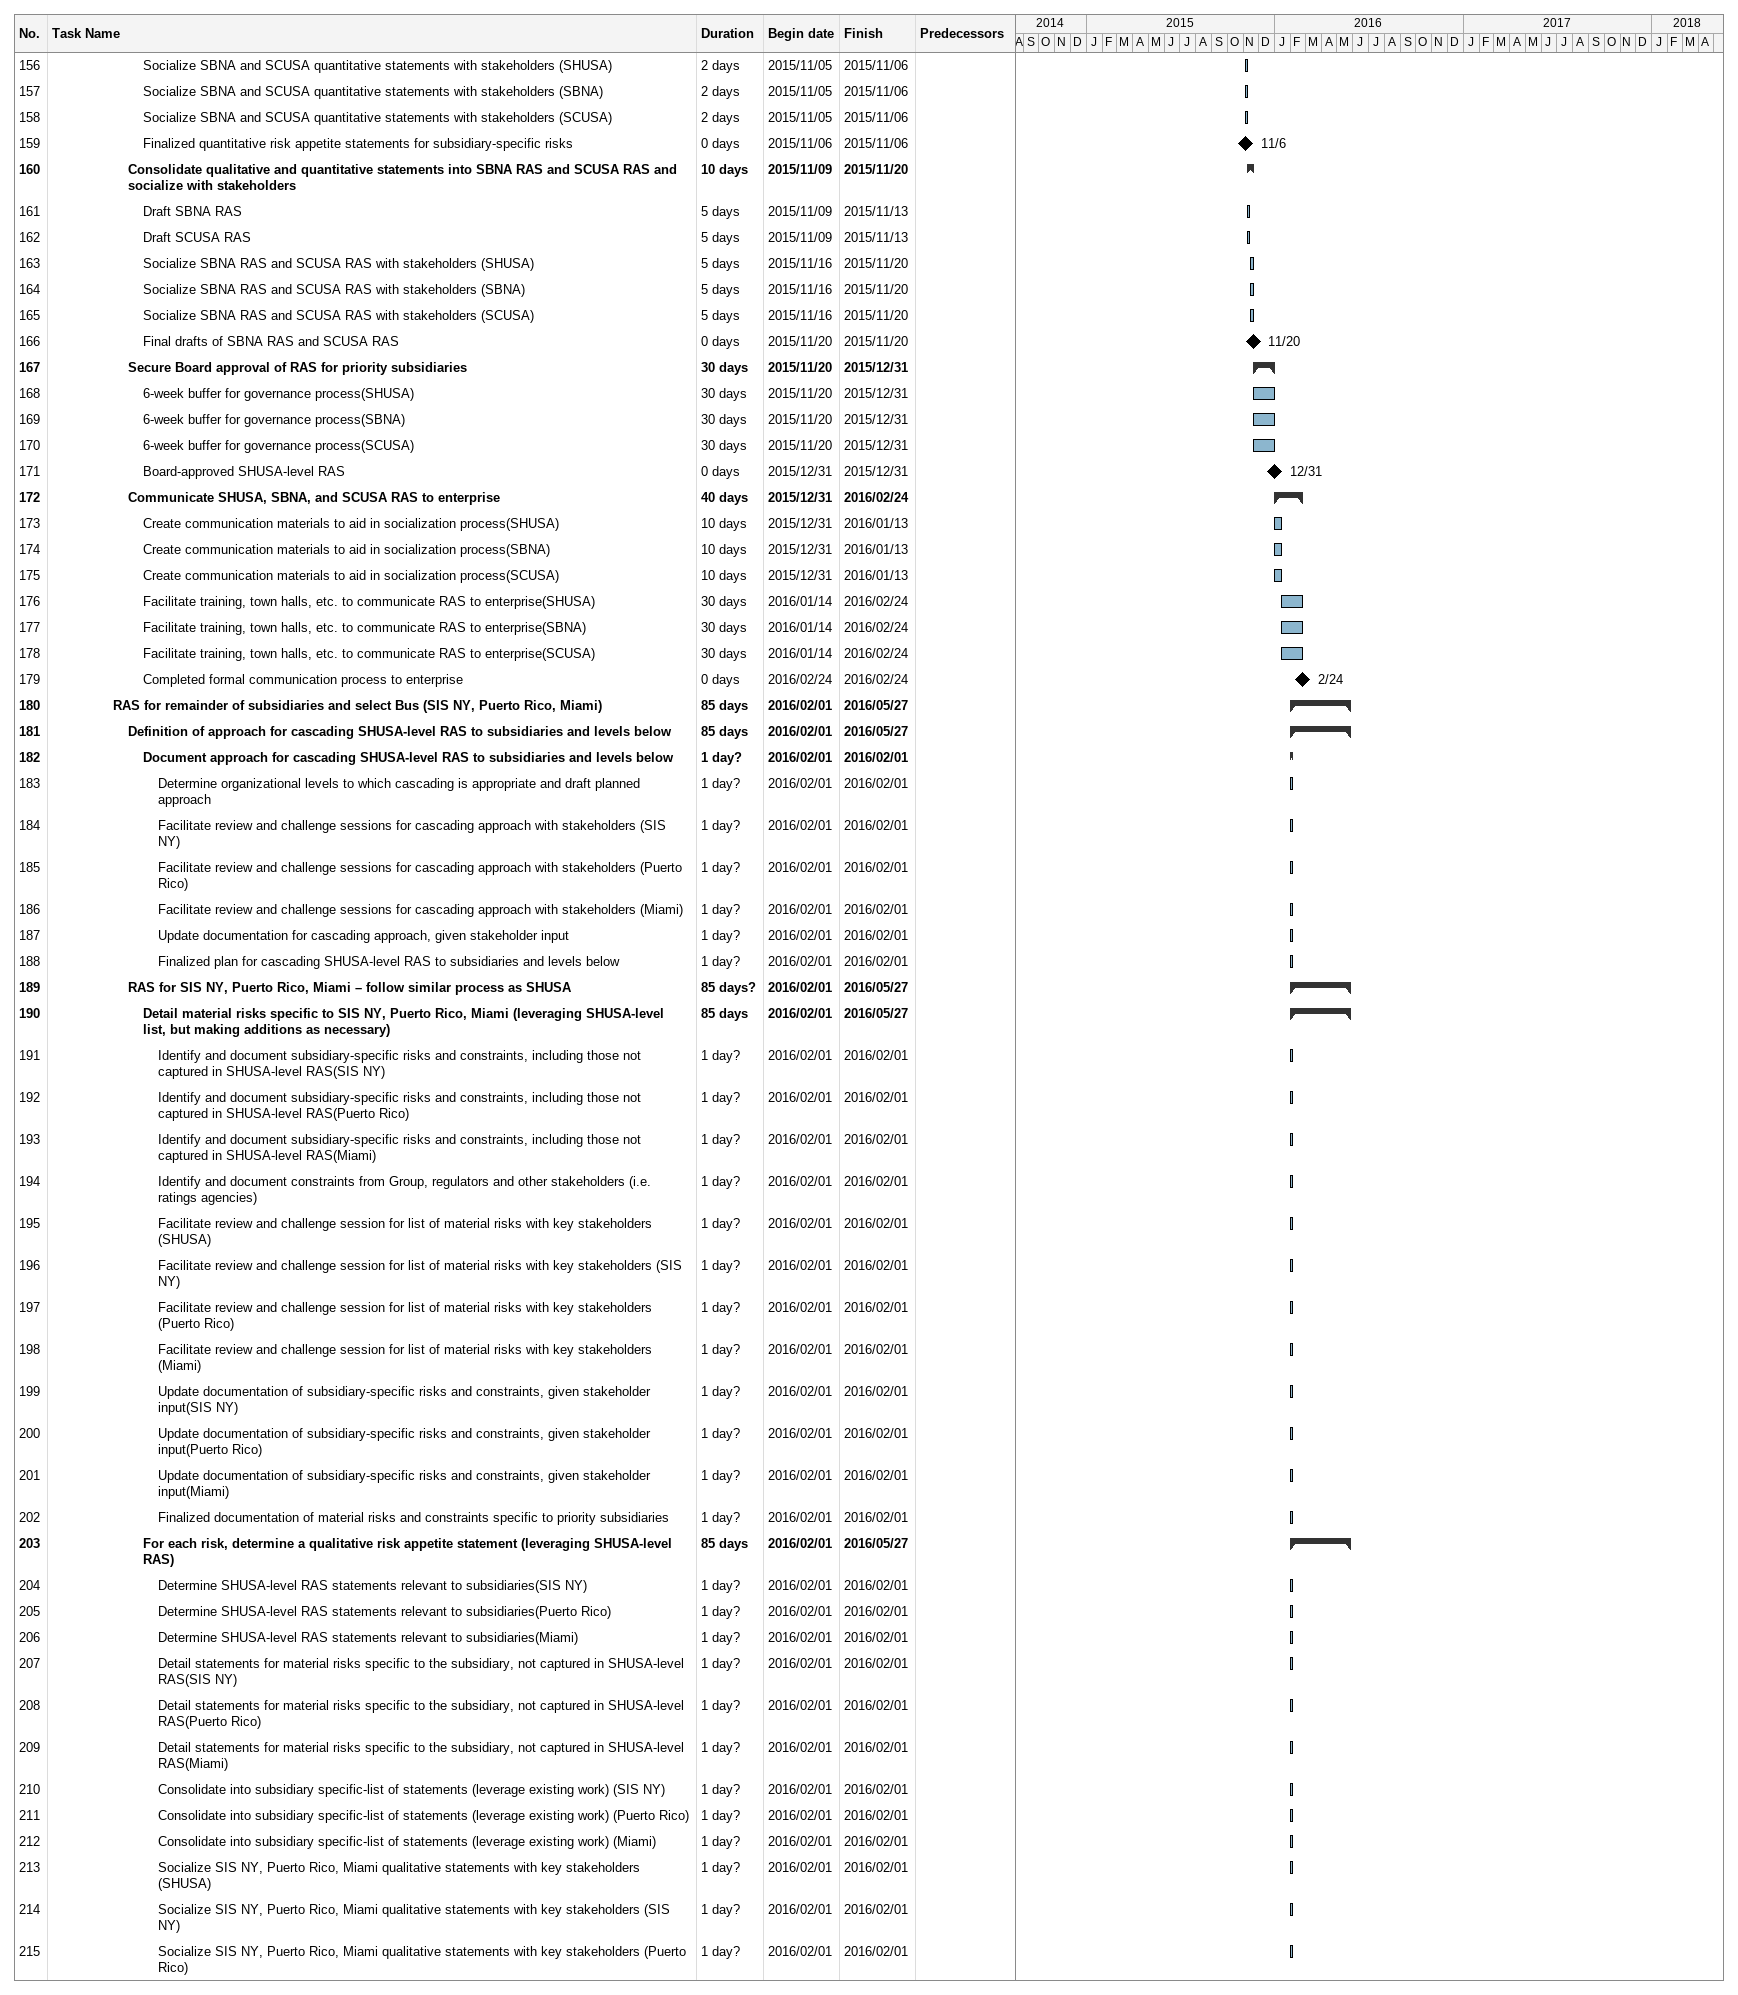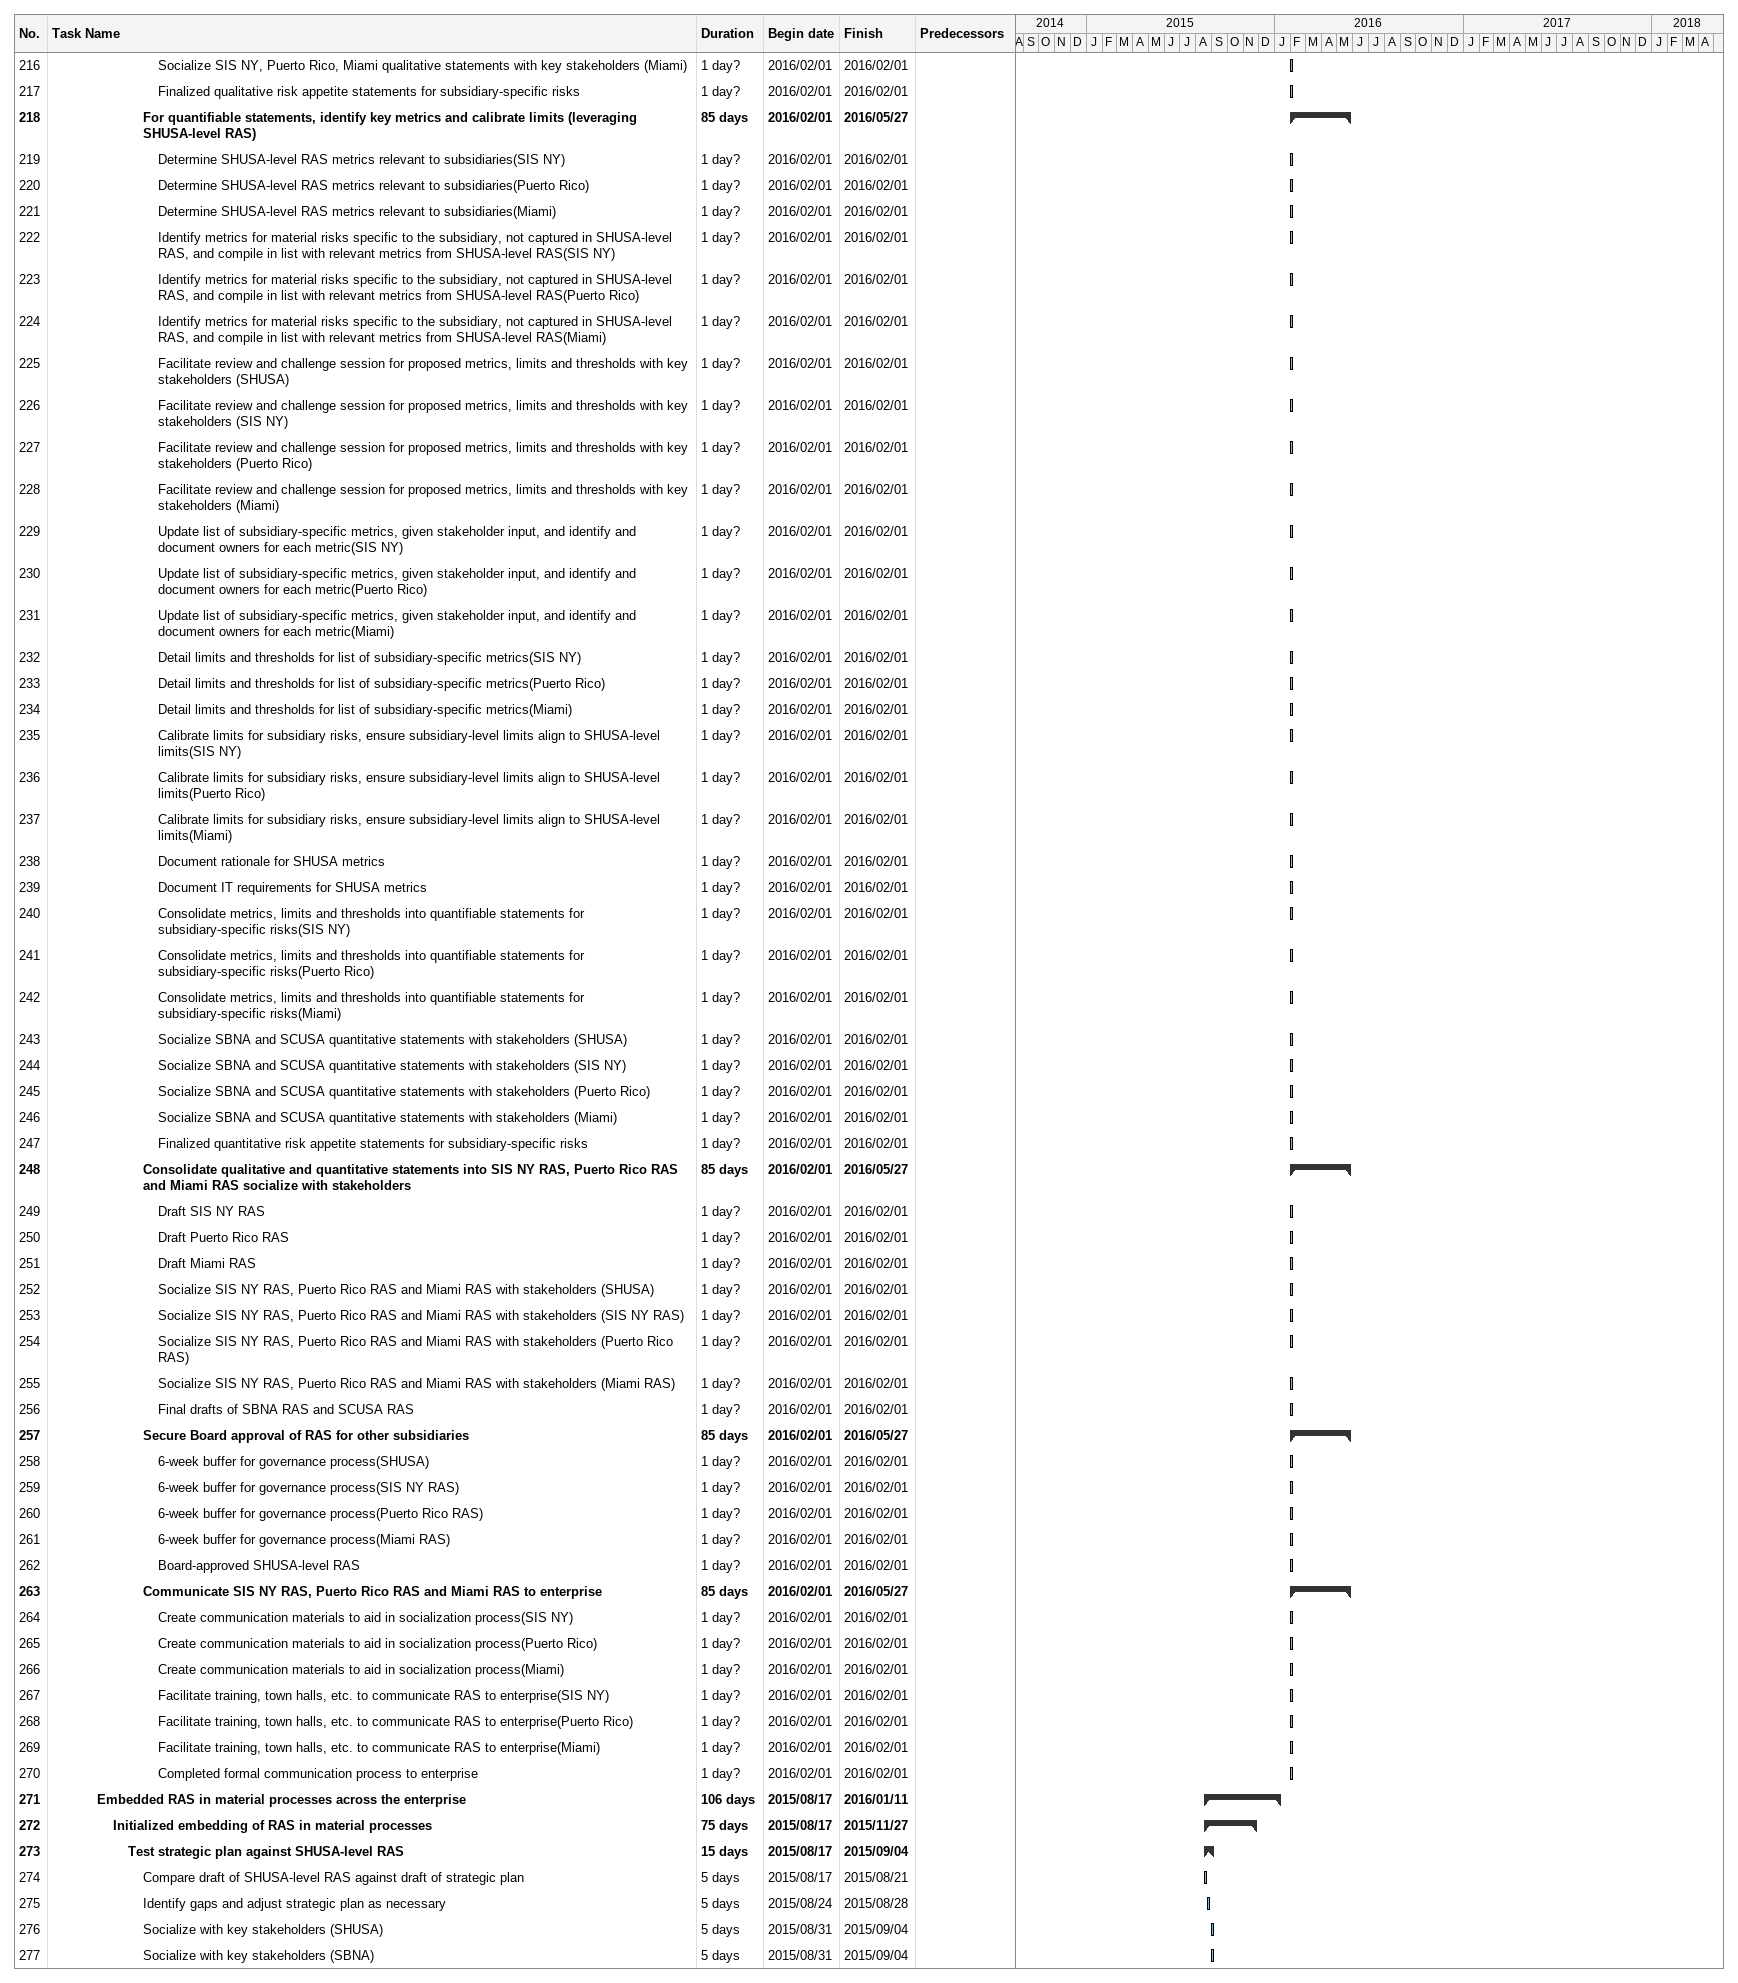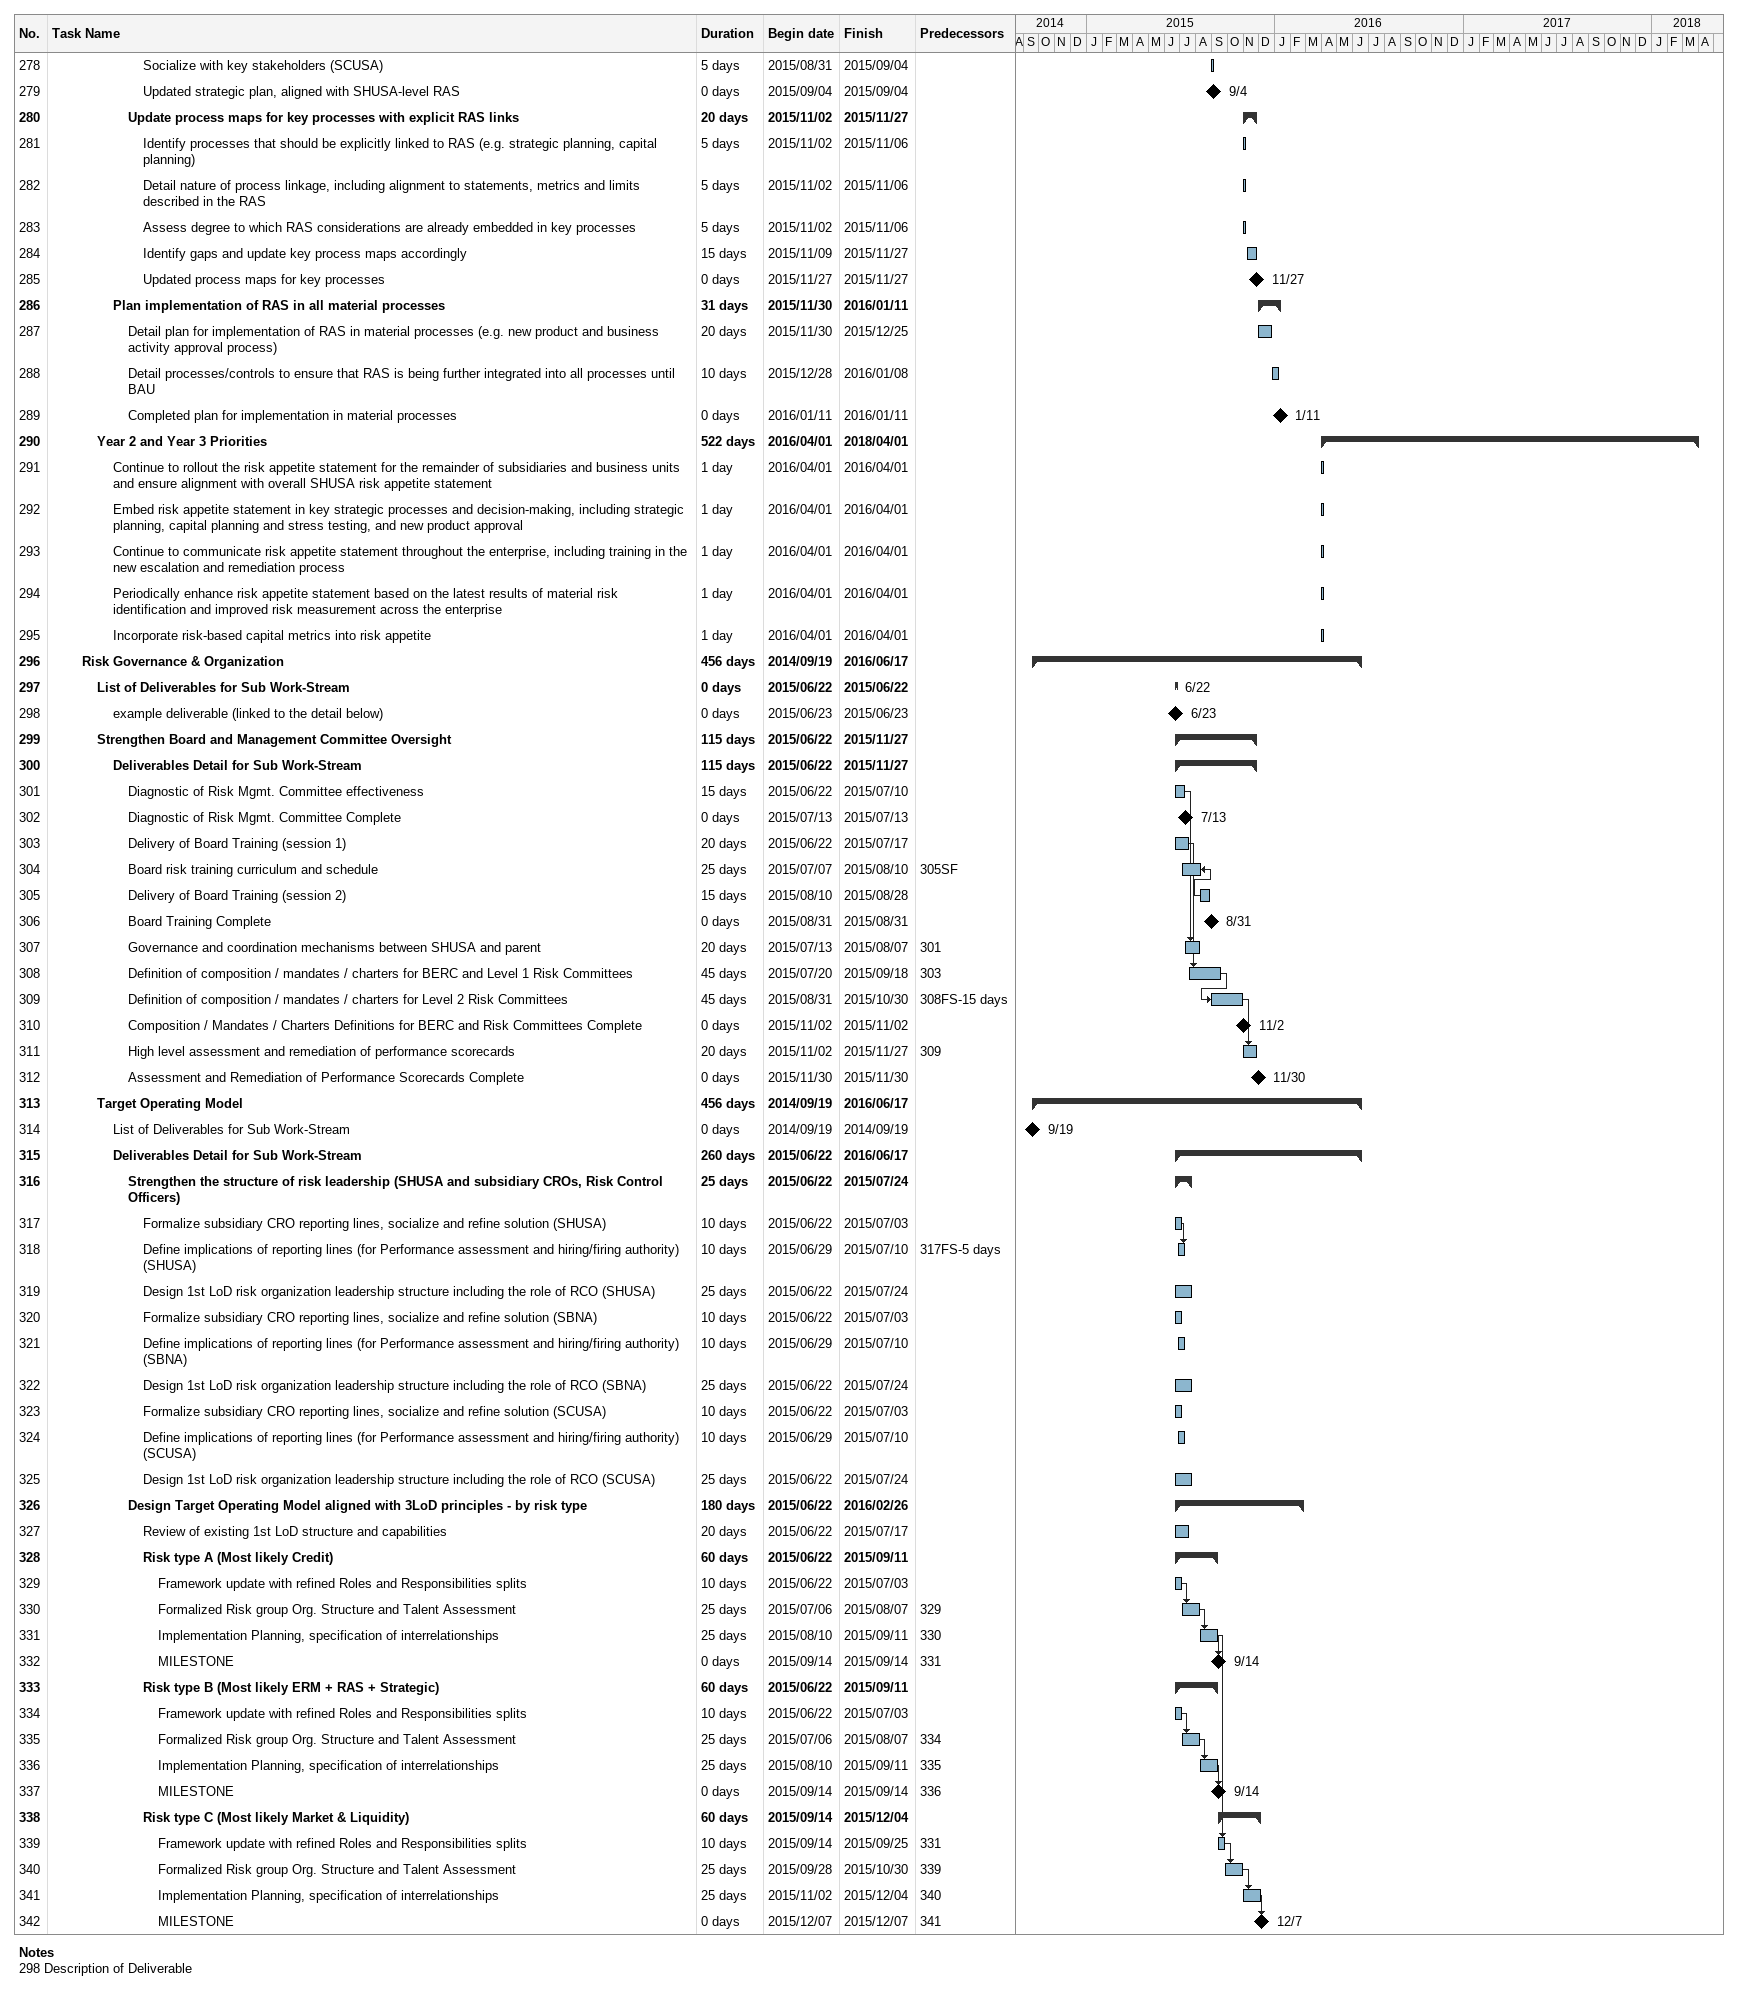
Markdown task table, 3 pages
| ID | Level | Task | Duration | Start | Finish | Predecessors |
|---|---|---|---|---|---|---|
| 156 | 7 | Socialize SBNA and SCUSA quantitative statements with stakeholders (SHUSA) | 2d | 2015-11-05 | 2015-11-06 |  |
| 157 | 7 | Socialize SBNA and SCUSA quantitative statements with stakeholders (SBNA) | 2d | 2015-11-05 | 2015-11-06 |  |
| 158 | 7 | Socialize SBNA and SCUSA quantitative statements with stakeholders (SCUSA) | 2d | 2015-11-05 | 2015-11-06 |  |
| 159 | 7 | Finalized quantitative risk appetite statements for subsidiary-specific risks | 0d | 2015-11-06 | 2015-11-06 |  |
| 160 | 6 | **Consolidate qualitative and quantitative statements into SBNA RAS and SCUSA RAS and socialize with stakeholders** | 10d | 2015-11-09 | 2015-11-20 |  |
| 161 | 7 | Draft SBNA RAS | 5d | 2015-11-09 | 2015-11-13 |  |
| 162 | 7 | Draft SCUSA RAS | 5d | 2015-11-09 | 2015-11-13 |  |
| 163 | 7 | Socialize SBNA RAS and SCUSA RAS with stakeholders (SHUSA) | 5d | 2015-11-16 | 2015-11-20 |  |
| 164 | 7 | Socialize SBNA RAS and SCUSA RAS with stakeholders (SBNA) | 5d | 2015-11-16 | 2015-11-20 |  |
| 165 | 7 | Socialize SBNA RAS and SCUSA RAS with stakeholders (SCUSA) | 5d | 2015-11-16 | 2015-11-20 |  |
| 166 | 7 | Final drafts of SBNA RAS and SCUSA RAS | 0d | 2015-11-20 | 2015-11-20 |  |
| 167 | 6 | **Secure Board approval of RAS for priority subsidiaries** | 30d | 2015-11-20 | 2015-12-31 |  |
| 168 | 7 | 6-week buffer for governance process(SHUSA) | 30d | 2015-11-20 | 2015-12-31 |  |
| 169 | 7 | 6-week buffer for governance process(SBNA) | 30d | 2015-11-20 | 2015-12-31 |  |
| 170 | 7 | 6-week buffer for governance process(SCUSA) | 30d | 2015-11-20 | 2015-12-31 |  |
| 171 | 7 | Board-approved SHUSA-level RAS | 0d | 2015-12-31 | 2015-12-31 |  |
| 172 | 6 | **Communicate SHUSA, SBNA, and SCUSA RAS to enterprise** | 40d | 2015-12-31 | 2016-02-24 |  |
| 173 | 7 | Create communication materials to aid in socialization process(SHUSA) | 10d | 2015-12-31 | 2016-01-13 |  |
| 174 | 7 | Create communication materials to aid in socialization process(SBNA) | 10d | 2015-12-31 | 2016-01-13 |  |
| 175 | 7 | Create communication materials to aid in socialization process(SCUSA) | 10d | 2015-12-31 | 2016-01-13 |  |
| 176 | 7 | Facilitate training, town halls, etc. to communicate RAS to enterprise(SHUSA) | 30d | 2016-01-14 | 2016-02-24 |  |
| 177 | 7 | Facilitate training, town halls, etc. to communicate RAS to enterprise(SBNA) | 30d | 2016-01-14 | 2016-02-24 |  |
| 178 | 7 | Facilitate training, town halls, etc. to communicate RAS to enterprise(SCUSA) | 30d | 2016-01-14 | 2016-02-24 |  |
| 179 | 7 | Completed formal communication process to enterprise | 0d | 2016-02-24 | 2016-02-24 |  |
| 180 | 5 | **RAS for remainder of subsidiaries and select Bus (SIS NY, Puerto Rico, Miami)** | 85d | 2016-02-01 | 2016-05-27 |  |
| 181 | 6 | **Definition of approach for cascading SHUSA-level RAS to subsidiaries and levels below** | 85d | 2016-02-01 | 2016-05-27 |  |
| 182 | 7 | **Document approach for cascading SHUSA-level RAS to subsidiaries and levels below** | 1d? | 2016-02-01 | 2016-02-01 |  |
| 183 | 8 | Determine organizational levels to which cascading is appropriate and draft planned approach | 1d? | 2016-02-01 | 2016-02-01 |  |
| 184 | 8 | Facilitate review and challenge sessions for cascading approach with stakeholders (SIS NY) | 1d? | 2016-02-01 | 2016-02-01 |  |
| 185 | 8 | Facilitate review and challenge sessions for cascading approach with stakeholders (Puerto Rico) | 1d? | 2016-02-01 | 2016-02-01 |  |
| 186 | 8 | Facilitate review and challenge sessions for cascading approach with stakeholders (Miami) | 1d? | 2016-02-01 | 2016-02-01 |  |
| 187 | 8 | Update documentation for cascading approach, given stakeholder input | 1d? | 2016-02-01 | 2016-02-01 |  |
| 188 | 8 | Finalized plan for cascading SHUSA-level RAS to subsidiaries and levels below | 1d? | 2016-02-01 | 2016-02-01 |  |
| 189 | 6 | **RAS for SIS NY, Puerto Rico, Miami – follow similar process as SHUSA** | 85d? | 2016-02-01 | 2016-05-27 |  |
| 190 | 7 | **Detail material risks specific to SIS NY, Puerto Rico, Miami (leveraging SHUSA-level list, but making additions as necessary)** | 85d | 2016-02-01 | 2016-05-27 |  |
| 191 | 8 | Identify and document subsidiary-specific risks and constraints, including those not captured in SHUSA-level RAS(SIS NY) | 1d? | 2016-02-01 | 2016-02-01 |  |
| 192 | 8 | Identify and document subsidiary-specific risks and constraints, including those not captured in SHUSA-level RAS(Puerto Rico) | 1d? | 2016-02-01 | 2016-02-01 |  |
| 193 | 8 | Identify and document subsidiary-specific risks and constraints, including those not captured in SHUSA-level RAS(Miami) | 1d? | 2016-02-01 | 2016-02-01 |  |
| 194 | 8 | Identify and document constraints from Group, regulators and other stakeholders (i.e. ratings agencies) | 1d? | 2016-02-01 | 2016-02-01 |  |
| 195 | 8 | Facilitate review and challenge session for list of material risks with key stakeholders (SHUSA) | 1d? | 2016-02-01 | 2016-02-01 |  |
| 196 | 8 | Facilitate review and challenge session for list of material risks with key stakeholders (SIS NY) | 1d? | 2016-02-01 | 2016-02-01 |  |
| 197 | 8 | Facilitate review and challenge session for list of material risks with key stakeholders (Puerto Rico) | 1d? | 2016-02-01 | 2016-02-01 |  |
| 198 | 8 | Facilitate review and challenge session for list of material risks with key stakeholders (Miami) | 1d? | 2016-02-01 | 2016-02-01 |  |
| 199 | 8 | Update documentation of subsidiary-specific risks and constraints, given stakeholder input(SIS NY) | 1d? | 2016-02-01 | 2016-02-01 |  |
| 200 | 8 | Update documentation of subsidiary-specific risks and constraints, given stakeholder input(Puerto Rico) | 1d? | 2016-02-01 | 2016-02-01 |  |
| 201 | 8 | Update documentation of subsidiary-specific risks and constraints, given stakeholder input(Miami) | 1d? | 2016-02-01 | 2016-02-01 |  |
| 202 | 8 | Finalized documentation of material risks and constraints specific to priority subsidiaries | 1d? | 2016-02-01 | 2016-02-01 |  |
| 203 | 7 | **For each risk, determine a qualitative risk appetite statement (leveraging SHUSA-level RAS)** | 85d | 2016-02-01 | 2016-05-27 |  |
| 204 | 8 | Determine SHUSA-level RAS statements relevant to subsidiaries(SIS NY) | 1d? | 2016-02-01 | 2016-02-01 |  |
| 205 | 8 | Determine SHUSA-level RAS statements relevant to subsidiaries(Puerto Rico) | 1d? | 2016-02-01 | 2016-02-01 |  |
| 206 | 8 | Determine SHUSA-level RAS statements relevant to subsidiaries(Miami) | 1d? | 2016-02-01 | 2016-02-01 |  |
| 207 | 8 | Detail statements for material risks specific to the subsidiary, not captured in SHUSA-level RAS(SIS NY) | 1d? | 2016-02-01 | 2016-02-01 |  |
| 208 | 8 | Detail statements for material risks specific to the subsidiary, not captured in SHUSA-level RAS(Puerto Rico) | 1d? | 2016-02-01 | 2016-02-01 |  |
| 209 | 8 | Detail statements for material risks specific to the subsidiary, not captured in SHUSA-level RAS(Miami) | 1d? | 2016-02-01 | 2016-02-01 |  |
| 210 | 8 | Consolidate into subsidiary specific-list of statements (leverage existing work) (SIS NY) | 1d? | 2016-02-01 | 2016-02-01 |  |
| 211 | 8 | Consolidate into subsidiary specific-list of statements (leverage existing work) (Puerto Rico) | 1d? | 2016-02-01 | 2016-02-01 |  |
| 212 | 8 | Consolidate into subsidiary specific-list of statements (leverage existing work) (Miami) | 1d? | 2016-02-01 | 2016-02-01 |  |
| 213 | 8 | Socialize SIS NY, Puerto Rico, Miami qualitative statements with key stakeholders (SHUSA) | 1d? | 2016-02-01 | 2016-02-01 |  |
| 214 | 8 | Socialize SIS NY, Puerto Rico, Miami qualitative statements with key stakeholders (SIS NY) | 1d? | 2016-02-01 | 2016-02-01 |  |
| 215 | 8 | Socialize SIS NY, Puerto Rico, Miami qualitative statements with key stakeholders (Puerto Rico) | 1d? | 2016-02-01 | 2016-02-01 |  |
| 216 | 8 | Socialize SIS NY, Puerto Rico, Miami qualitative statements with key stakeholders (Miami) | 1d? | 2016-02-01 | 2016-02-01 |  |
| 217 | 8 | Finalized qualitative risk appetite statements for subsidiary-specific risks | 1d? | 2016-02-01 | 2016-02-01 |  |
| 218 | 7 | **For quantifiable statements, identify key metrics and calibrate limits (leveraging SHUSA-level RAS)** | 85d | 2016-02-01 | 2016-05-27 |  |
| 219 | 8 | Determine SHUSA-level RAS metrics relevant to subsidiaries(SIS NY) | 1d? | 2016-02-01 | 2016-02-01 |  |
| 220 | 8 | Determine SHUSA-level RAS metrics relevant to subsidiaries(Puerto Rico) | 1d? | 2016-02-01 | 2016-02-01 |  |
| 221 | 8 | Determine SHUSA-level RAS metrics relevant to subsidiaries(Miami) | 1d? | 2016-02-01 | 2016-02-01 |  |
| 222 | 8 | Identify metrics for material risks specific to the subsidiary, not captured in SHUSA-level RAS, and compile in list with relevant metrics from SHUSA-level RAS(SIS NY) | 1d? | 2016-02-01 | 2016-02-01 |  |
| 223 | 8 | Identify metrics for material risks specific to the subsidiary, not captured in SHUSA-level RAS, and compile in list with relevant metrics from SHUSA-level RAS(Puerto Rico) | 1d? | 2016-02-01 | 2016-02-01 |  |
| 224 | 8 | Identify metrics for material risks specific to the subsidiary, not captured in SHUSA-level RAS, and compile in list with relevant metrics from SHUSA-level RAS(Miami) | 1d? | 2016-02-01 | 2016-02-01 |  |
| 225 | 8 | Facilitate review and challenge session for proposed metrics, limits and thresholds with key stakeholders (SHUSA) | 1d? | 2016-02-01 | 2016-02-01 |  |
| 226 | 8 | Facilitate review and challenge session for proposed metrics, limits and thresholds with key stakeholders (SIS NY) | 1d? | 2016-02-01 | 2016-02-01 |  |
| 227 | 8 | Facilitate review and challenge session for proposed metrics, limits and thresholds with key stakeholders (Puerto Rico) | 1d? | 2016-02-01 | 2016-02-01 |  |
| 228 | 8 | Facilitate review and challenge session for proposed metrics, limits and thresholds with key stakeholders (Miami) | 1d? | 2016-02-01 | 2016-02-01 |  |
| 229 | 8 | Update list of subsidiary-specific metrics, given stakeholder input, and identify and document owners for each metric(SIS NY) | 1d? | 2016-02-01 | 2016-02-01 |  |
| 230 | 8 | Update list of subsidiary-specific metrics, given stakeholder input, and identify and document owners for each metric(Puerto Rico) | 1d? | 2016-02-01 | 2016-02-01 |  |
| 231 | 8 | Update list of subsidiary-specific metrics, given stakeholder input, and identify and document owners for each metric(Miami) | 1d? | 2016-02-01 | 2016-02-01 |  |
| 232 | 8 | Detail limits and thresholds for list of subsidiary-specific metrics(SIS NY) | 1d? | 2016-02-01 | 2016-02-01 |  |
| 233 | 8 | Detail limits and thresholds for list of subsidiary-specific metrics(Puerto Rico) | 1d? | 2016-02-01 | 2016-02-01 |  |
| 234 | 8 | Detail limits and thresholds for list of subsidiary-specific metrics(Miami) | 1d? | 2016-02-01 | 2016-02-01 |  |
| 235 | 8 | Calibrate limits for subsidiary risks, ensure subsidiary-level limits align to SHUSA-level limits(SIS NY) | 1d? | 2016-02-01 | 2016-02-01 |  |
| 236 | 8 | Calibrate limits for subsidiary risks, ensure subsidiary-level limits align to SHUSA-level limits(Puerto Rico) | 1d? | 2016-02-01 | 2016-02-01 |  |
| 237 | 8 | Calibrate limits for subsidiary risks, ensure subsidiary-level limits align to SHUSA-level limits(Miami) | 1d? | 2016-02-01 | 2016-02-01 |  |
| 238 | 8 | Document rationale for SHUSA metrics | 1d? | 2016-02-01 | 2016-02-01 |  |
| 239 | 8 | Document IT requirements for SHUSA metrics | 1d? | 2016-02-01 | 2016-02-01 |  |
| 240 | 8 | Consolidate metrics, limits and thresholds into quantifiable statements for subsidiary-specific risks(SIS NY) | 1d? | 2016-02-01 | 2016-02-01 |  |
| 241 | 8 | Consolidate metrics, limits and thresholds into quantifiable statements for subsidiary-specific risks(Puerto Rico) | 1d? | 2016-02-01 | 2016-02-01 |  |
| 242 | 8 | Consolidate metrics, limits and thresholds into quantifiable statements for subsidiary-specific risks(Miami) | 1d? | 2016-02-01 | 2016-02-01 |  |
| 243 | 8 | Socialize SBNA and SCUSA quantitative statements with stakeholders (SHUSA) | 1d? | 2016-02-01 | 2016-02-01 |  |
| 244 | 8 | Socialize SBNA and SCUSA quantitative statements with stakeholders (SIS NY) | 1d? | 2016-02-01 | 2016-02-01 |  |
| 245 | 8 | Socialize SBNA and SCUSA quantitative statements with stakeholders (Puerto Rico) | 1d? | 2016-02-01 | 2016-02-01 |  |
| 246 | 8 | Socialize SBNA and SCUSA quantitative statements with stakeholders (Miami) | 1d? | 2016-02-01 | 2016-02-01 |  |
| 247 | 8 | Finalized quantitative risk appetite statements for subsidiary-specific risks | 1d? | 2016-02-01 | 2016-02-01 |  |
| 248 | 7 | **Consolidate qualitative and quantitative statements into SIS NY RAS, Puerto Rico RAS and Miami RAS socialize with stakeholders** | 85d | 2016-02-01 | 2016-05-27 |  |
| 249 | 8 | Draft SIS NY RAS | 1d? | 2016-02-01 | 2016-02-01 |  |
| 250 | 8 | Draft Puerto Rico RAS | 1d? | 2016-02-01 | 2016-02-01 |  |
| 251 | 8 | Draft Miami RAS | 1d? | 2016-02-01 | 2016-02-01 |  |
| 252 | 8 | Socialize SIS NY RAS, Puerto Rico RAS and Miami RAS with stakeholders (SHUSA) | 1d? | 2016-02-01 | 2016-02-01 |  |
| 253 | 8 | Socialize SIS NY RAS, Puerto Rico RAS and Miami RAS with stakeholders (SIS NY RAS) | 1d? | 2016-02-01 | 2016-02-01 |  |
| 254 | 8 | Socialize SIS NY RAS, Puerto Rico RAS and Miami RAS with stakeholders (Puerto Rico RAS) | 1d? | 2016-02-01 | 2016-02-01 |  |
| 255 | 8 | Socialize SIS NY RAS, Puerto Rico RAS and Miami RAS with stakeholders (Miami RAS) | 1d? | 2016-02-01 | 2016-02-01 |  |
| 256 | 8 | Final drafts of SBNA RAS and SCUSA RAS | 1d? | 2016-02-01 | 2016-02-01 |  |
| 257 | 7 | **Secure Board approval of RAS for other subsidiaries** | 85d | 2016-02-01 | 2016-05-27 |  |
| 258 | 8 | 6-week buffer for governance process(SHUSA) | 1d? | 2016-02-01 | 2016-02-01 |  |
| 259 | 8 | 6-week buffer for governance process(SIS NY RAS) | 1d? | 2016-02-01 | 2016-02-01 |  |
| 260 | 8 | 6-week buffer for governance process(Puerto Rico RAS) | 1d? | 2016-02-01 | 2016-02-01 |  |
| 261 | 8 | 6-week buffer for governance process(Miami RAS) | 1d? | 2016-02-01 | 2016-02-01 |  |
| 262 | 8 | Board-approved SHUSA-level RAS | 1d? | 2016-02-01 | 2016-02-01 |  |
| 263 | 7 | **Communicate SIS NY RAS, Puerto Rico RAS and Miami RAS to enterprise** | 85d | 2016-02-01 | 2016-05-27 |  |
| 264 | 8 | Create communication materials to aid in socialization process(SIS NY) | 1d? | 2016-02-01 | 2016-02-01 |  |
| 265 | 8 | Create communication materials to aid in socialization process(Puerto Rico) | 1d? | 2016-02-01 | 2016-02-01 |  |
| 266 | 8 | Create communication materials to aid in socialization process(Miami) | 1d? | 2016-02-01 | 2016-02-01 |  |
| 267 | 8 | Facilitate training, town halls, etc. to communicate RAS to enterprise(SIS NY) | 1d? | 2016-02-01 | 2016-02-01 |  |
| 268 | 8 | Facilitate training, town halls, etc. to communicate RAS to enterprise(Puerto Rico) | 1d? | 2016-02-01 | 2016-02-01 |  |
| 269 | 8 | Facilitate training, town halls, etc. to communicate RAS to enterprise(Miami) | 1d? | 2016-02-01 | 2016-02-01 |  |
| 270 | 8 | Completed formal communication process to enterprise | 1d? | 2016-02-01 | 2016-02-01 |  |
| 271 | 4 | **Embedded RAS in material processes across the enterprise** | 106d | 2015-08-17 | 2016-01-11 |  |
| 272 | 5 | **Initialized embedding of RAS in material processes** | 75d | 2015-08-17 | 2015-11-27 |  |
| 273 | 6 | **Test strategic plan against SHUSA-level RAS** | 15d | 2015-08-17 | 2015-09-04 |  |
| 274 | 7 | Compare draft of SHUSA-level RAS against draft of strategic plan | 5d | 2015-08-17 | 2015-08-21 |  |
| 275 | 7 | Identify gaps and adjust strategic plan as necessary | 5d | 2015-08-24 | 2015-08-28 |  |
| 276 | 7 | Socialize with key stakeholders (SHUSA) | 5d | 2015-08-31 | 2015-09-04 |  |
| 277 | 7 | Socialize with key stakeholders (SBNA) | 5d | 2015-08-31 | 2015-09-04 |  |
| 278 | 7 | Socialize with key stakeholders (SCUSA) | 5d | 2015-08-31 | 2015-09-04 |  |
| 279 | 7 | Updated strategic plan, aligned with SHUSA-level RAS | 0d | 2015-09-04 | 2015-09-04 |  |
| 280 | 6 | **Update process maps for key processes with explicit RAS links** | 20d | 2015-11-02 | 2015-11-27 |  |
| 281 | 7 | Identify processes that should be explicitly linked to RAS (e.g. strategic planning, capital planning) | 5d | 2015-11-02 | 2015-11-06 |  |
| 282 | 7 | Detail nature of process linkage, including alignment to statements, metrics and limits described in the RAS | 5d | 2015-11-02 | 2015-11-06 |  |
| 283 | 7 | Assess degree to which RAS considerations are already embedded in key processes | 5d | 2015-11-02 | 2015-11-06 |  |
| 284 | 7 | Identify gaps and update key process maps accordingly | 15d | 2015-11-09 | 2015-11-27 |  |
| 285 | 7 | Updated process maps for key processes | 0d | 2015-11-27 | 2015-11-27 |  |
| 286 | 5 | **Plan implementation of RAS in all material processes** | 31d | 2015-11-30 | 2016-01-11 |  |
| 287 | 6 | Detail plan for implementation of RAS in material processes (e.g. new product and business activity approval process) | 20d | 2015-11-30 | 2015-12-25 |  |
| 288 | 6 | Detail processes/controls to ensure that RAS is being further integrated into all processes until BAU | 10d | 2015-12-28 | 2016-01-08 |  |
| 289 | 6 | Completed plan for implementation in material processes | 0d | 2016-01-11 | 2016-01-11 |  |
| 290 | 4 | **Year 2 and Year 3 Priorities** | 522d | 2016-04-01 | 2018-04-01 |  |
| 291 | 5 | Continue to rollout the risk appetite statement for the remainder of subsidiaries and business units and ensure alignment with overall SHUSA risk appetite statement | 1d | 2016-04-01 | 2016-04-01 |  |
| 292 | 5 | Embed risk appetite statement in key strategic processes and decision-making, including strategic planning, capital planning and stress testing, and new product approval | 1d | 2016-04-01 | 2016-04-01 |  |
| 293 | 5 | Continue to communicate risk appetite statement throughout the enterprise, including training in the new escalation and remediation process | 1d | 2016-04-01 | 2016-04-01 |  |
| 294 | 5 | Periodically enhance risk appetite statement based on the latest results of material risk identification and improved risk measurement across the enterprise | 1d | 2016-04-01 | 2016-04-01 |  |
| 295 | 5 | Incorporate risk-based capital metrics into risk appetite | 1d | 2016-04-01 | 2016-04-01 |  |
| 296 | 3 | **Risk Governance & Organization** | 456d | 2014-09-19 | 2016-06-17 |  |
| 297 | 4 | **List of Deliverables for Sub Work-Stream** | 0d | 2015-06-22 | 2015-06-22 |  |
| 298 | 5 | example deliverable (linked to the detail below) | 0d | 2015-06-23 | 2015-06-23 |  |
| 299 | 4 | **Strengthen Board and Management Committee Oversight** | 115d | 2015-06-22 | 2015-11-27 |  |
| 300 | 5 | **Deliverables Detail for Sub Work-Stream** | 115d | 2015-06-22 | 2015-11-27 |  |
| 301 | 6 | Diagnostic of Risk Mgmt. Committee effectiveness | 15d | 2015-06-22 | 2015-07-10 |  |
| 302 | 6 | Diagnostic of Risk Mgmt. Committee Complete | 0d | 2015-07-13 | 2015-07-13 |  |
| 303 | 6 | Delivery of Board Training (session 1) | 20d | 2015-06-22 | 2015-07-17 |  |
| 304 | 6 | Board risk training curriculum and schedule | 25d | 2015-07-07 | 2015-08-10 | 305SF |
| 305 | 6 | Delivery of Board Training (session 2) | 15d | 2015-08-10 | 2015-08-28 |  |
| 306 | 6 | Board Training Complete | 0d | 2015-08-31 | 2015-08-31 |  |
| 307 | 6 | Governance and coordination mechanisms between SHUSA and parent | 20d | 2015-07-13 | 2015-08-07 | 301 |
| 308 | 6 | Definition of composition / mandates / charters for BERC and Level 1 Risk Committees | 45d | 2015-07-20 | 2015-09-18 | 303 |
| 309 | 6 | Definition of composition / mandates / charters for Level 2 Risk Committees | 45d | 2015-08-31 | 2015-10-30 | 308FS-15d |
| 310 | 6 | Composition / Mandates / Charters Definitions for BERC and Risk Committees Complete | 0d | 2015-11-02 | 2015-11-02 |  |
| 311 | 6 | High level assessment and remediation of performance scorecards | 20d | 2015-11-02 | 2015-11-27 | 309 |
| 312 | 6 | Assessment and Remediation of Performance Scorecards Complete | 0d | 2015-11-30 | 2015-11-30 |  |
| 313 | 4 | **Target Operating Model** | 456d | 2014-09-19 | 2016-06-17 |  |
| 314 | 5 | List of Deliverables for Sub Work-Stream | 0d | 2014-09-19 | 2014-09-19 |  |
| 315 | 5 | **Deliverables Detail for Sub Work-Stream** | 260d | 2015-06-22 | 2016-06-17 |  |
| 316 | 6 | **Strengthen the structure of risk leadership (SHUSA and subsidiary CROs, Risk Control Officers)** | 25d | 2015-06-22 | 2015-07-24 |  |
| 317 | 7 | Formalize subsidiary CRO reporting lines, socialize and refine solution (SHUSA) | 10d | 2015-06-22 | 2015-07-03 |  |
| 318 | 7 | Define implications of reporting lines (for Performance assessment and hiring/firing authority) (SHUSA) | 10d | 2015-06-29 | 2015-07-10 | 317FS-5d |
| 319 | 7 | Design 1st LoD risk organization leadership structure including the role of RCO (SHUSA) | 25d | 2015-06-22 | 2015-07-24 |  |
| 320 | 7 | Formalize subsidiary CRO reporting lines, socialize and refine solution (SBNA) | 10d | 2015-06-22 | 2015-07-03 |  |
| 321 | 7 | Define implications of reporting lines (for Performance assessment and hiring/firing authority) (SBNA) | 10d | 2015-06-29 | 2015-07-10 |  |
| 322 | 7 | Design 1st LoD risk organization leadership structure including the role of RCO (SBNA) | 25d | 2015-06-22 | 2015-07-24 |  |
| 323 | 7 | Formalize subsidiary CRO reporting lines, socialize and refine solution (SCUSA) | 10d | 2015-06-22 | 2015-07-03 |  |
| 324 | 7 | Define implications of reporting lines (for Performance assessment and hiring/firing authority) (SCUSA) | 10d | 2015-06-29 | 2015-07-10 |  |
| 325 | 7 | Design 1st LoD risk organization leadership structure including the role of RCO (SCUSA) | 25d | 2015-06-22 | 2015-07-24 |  |
| 326 | 6 | **Design Target Operating Model aligned with 3LoD principles - by risk type** | 180d | 2015-06-22 | 2016-02-26 |  |
| 327 | 7 | Review of existing 1st LoD structure and capabilities | 20d | 2015-06-22 | 2015-07-17 |  |
| 328 | 7 | **Risk type A (Most likely Credit)** | 60d | 2015-06-22 | 2015-09-11 |  |
| 329 | 8 | Framework update with refined Roles and Responsibilities splits | 10d | 2015-06-22 | 2015-07-03 |  |
| 330 | 8 | Formalized Risk group Org. Structure and Talent Assessment | 25d | 2015-07-06 | 2015-08-07 | 329 |
| 331 | 8 | Implementation Planning, specification of interrelationships | 25d | 2015-08-10 | 2015-09-11 | 330 |
| 332 | 8 | MILESTONE | 0d | 2015-09-14 | 2015-09-14 | 331 |
| 333 | 7 | **Risk type B (Most likely ERM + RAS + Strategic)** | 60d | 2015-06-22 | 2015-09-11 |  |
| 334 | 8 | Framework update with refined Roles and Responsibilities splits | 10d | 2015-06-22 | 2015-07-03 |  |
| 335 | 8 | Formalized Risk group Org. Structure and Talent Assessment | 25d | 2015-07-06 | 2015-08-07 | 334 |
| 336 | 8 | Implementation Planning, specification of interrelationships | 25d | 2015-08-10 | 2015-09-11 | 335 |
| 337 | 8 | MILESTONE | 0d | 2015-09-14 | 2015-09-14 | 336 |
| 338 | 7 | **Risk type C (Most likely Market & Liquidity)** | 60d | 2015-09-14 | 2015-12-04 |  |
| 339 | 8 | Framework update with refined Roles and Responsibilities splits | 10d | 2015-09-14 | 2015-09-25 | 331 |
| 340 | 8 | Formalized Risk group Org. Structure and Talent Assessment | 25d | 2015-09-28 | 2015-10-30 | 339 |
| 341 | 8 | Implementation Planning, specification of interrelationships | 25d | 2015-11-02 | 2015-12-04 | 340 |
| 342 | 8 | MILESTONE | 0d | 2015-12-07 | 2015-12-07 | 341 |

Notes
- 298: Description of Deliverable
